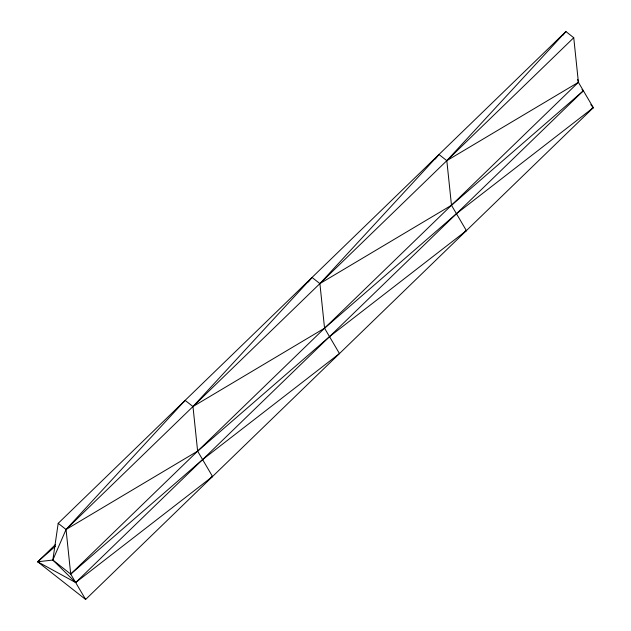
<?xml version="1.0" encoding="UTF-8"?>
<svg xmlns="http://www.w3.org/2000/svg" width="631" height="631" viewBox="0 0 631 631"><rect width="100%" height="100%" fill="white"/><g stroke="black" fill="none" stroke-linecap="round" stroke-linejoin="round"><path stroke-width="0.95" d="M85.627 599.45L75.673 582.539L52.83 560.044L58.202 523.32L565.897 31.55L573.745 37.718L578.406 82.314L593.321 107.68L85.627 599.45L37.679 561.787L55.307 544.711M39.445 560.927L37.679 561.787L52.83 560.044L66.05 529.488L185.128 400.377L192.976 406.545L197.629 451.141L212.544 476.508L75.673 582.539L37.679 561.787L55.441 546.201M183.873 401.892L185.128 400.377M308.283 281.978L312.045 277.435L319.901 283.603L324.555 328.199L339.47 353.565L202.598 459.597L70.711 574.084L52.83 560.044M435.209 159.036L438.971 154.492L446.819 160.66L451.48 205.256L466.396 230.623L329.524 336.654L197.629 451.141L66.05 529.488L70.711 574.084L75.673 582.539L583.367 90.769L581.987 89.405M562.757 35.336L565.897 31.55L446.819 160.66L578.406 82.314L577.712 79.498M312.045 277.435L192.976 406.545L324.555 328.199L456.45 213.712L593.321 107.68L590.797 104.651M438.971 154.492L319.901 283.603L451.48 205.256L583.367 90.769M573.745 37.718L66.05 529.488L58.202 523.32M70.711 574.084L578.406 82.314M591.555 108.54L593.321 107.68M464.629 231.482L466.396 230.623M210.786 477.367L212.544 476.508"/></g></svg>
